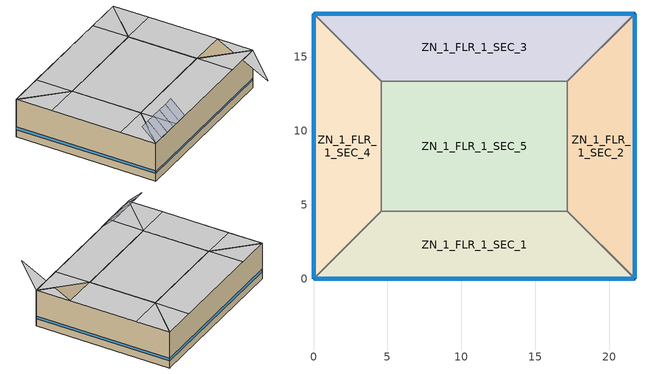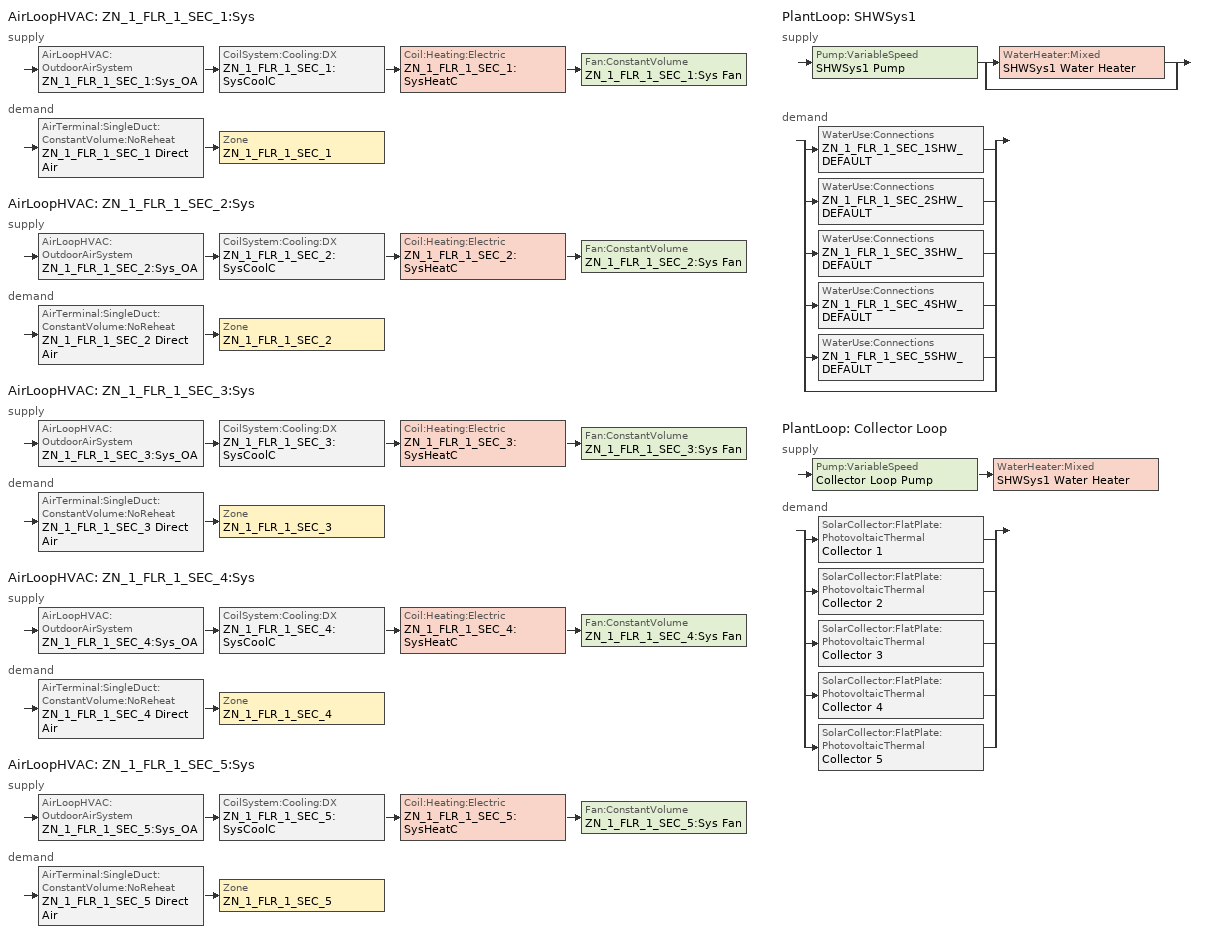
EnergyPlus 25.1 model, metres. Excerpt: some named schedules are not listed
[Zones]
ZN_1_FLR_1_SEC_1
 floor ground (ASHRAE 90.1-2004_Sec 5.5-3ab_Unheated_Ext-slab): 4.57,4.57 17.19,4.57 21.76,0 0,0 z0
 wall outside (ASHRAE 90.1-2004_Sec 5.5-3ab_Steel-Framed_Ext-wall): 0,0 21.76,0 z0:5.01
 wall to ZN_1_FLR_1_SEC_2 (ASHRAE 90.1-2004_Sec 5.5-3ab_Interior Wall_Int-Wall): 21.76,0 17.19,4.57 z0:5.01
 wall to ZN_1_FLR_1_SEC_5 (ASHRAE 90.1-2004_Sec 5.5-3ab_Interior Wall_Int-Wall): 17.19,4.57 4.57,4.57 z0:5.01
 wall to ZN_1_FLR_1_SEC_4 (ASHRAE 90.1-2004_Sec 5.5-3ab_Interior Wall_Int-Wall): 4.57,4.57 0,0 z0:5.01
 window (ASHRAE 90.1-2004_Sec 5.5-3ab_0_0.1_fixed_north_window): 0.05,0 21.71,0 z1:1.18
 ceiling othersideconditionsmodel (ASHRAE 90.1-2004_Sec 5.5-3ab_IEAD_Roof): 4.57,0 17.19,0 17.19,4.57 4.57,4.57 z5.01; 0,0 4.57,0 4.57,4.57 z5.01; 17.19,0 21.76,0 17.19,4.57 z5.01
ZN_1_FLR_1_SEC_2
 floor ground (ASHRAE 90.1-2004_Sec 5.5-3ab_Unheated_Ext-slab): 17.19,4.57 17.19,13.37 21.76,17.93 21.76,0 z0
 wall outside (ASHRAE 90.1-2004_Sec 5.5-3ab_Steel-Framed_Ext-wall): 21.76,0 21.76,17.93 z0:5.01
 wall to ZN_1_FLR_1_SEC_3 (ASHRAE 90.1-2004_Sec 5.5-3ab_Interior Wall_Int-Wall): 21.76,17.93 17.19,13.37 z0:5.01
 wall to ZN_1_FLR_1_SEC_5 (ASHRAE 90.1-2004_Sec 5.5-3ab_Interior Wall_Int-Wall): 17.19,13.37 17.19,4.57 z0:5.01
 window (ASHRAE 90.1-2004_Sec 5.5-3ab_0_0.1_fixed_west_window): 21.76,0.05 21.76,17.89 z1:1.36
 ceiling othersideconditionsmodel (ASHRAE 90.1-2004_Sec 5.5-3ab_IEAD_Roof): 21.76,4.57 21.76,13.37 17.19,13.37 17.19,4.57 z5.01; 21.76,13.37 21.76,17.93 17.19,13.37 z5.01; 21.76,0 21.76,4.57 17.19,-4.57 z5.01
ZN_1_FLR_1_SEC_3
 floor ground (ASHRAE 90.1-2004_Sec 5.5-3ab_Unheated_Ext-slab): 0,17.93 21.76,17.93 17.19,13.36 4.57,13.36 z0
 wall outside (ASHRAE 90.1-2004_Sec 5.5-3ab_Steel-Framed_Ext-wall): 21.76,17.93 0,17.93 z0:5.01
 wall to ZN_1_FLR_1_SEC_5 (ASHRAE 90.1-2004_Sec 5.5-3ab_Interior Wall_Int-Wall): 4.57,13.36 17.19,13.36 z0:5.01
 wall to ZN_1_FLR_1_SEC_4 (ASHRAE 90.1-2004_Sec 5.5-3ab_Interior Wall_Int-Wall): 0,17.93 4.57,13.36 z0:5.01
 window (ASHRAE 90.1-2004_Sec 5.5-3ab_0_0.1_fixed_south_window): 21.71,17.93 0.05,17.93 z1:1.36
 ceiling othersideconditionsmodel (ASHRAE 90.1-2004_Sec 5.5-3ab_IEAD_Roof): 4.57,13.36 17.19,13.36 17.19,17.93 4.57,17.93 z5.01; 4.57,13.36 4.57,17.93 0,17.93 z5.01; 17.19,13.36 21.76,17.93 17.19,17.93 z5.01
ZN_1_FLR_1_SEC_4
 floor ground (ASHRAE 90.1-2004_Sec 5.5-3ab_Unheated_Ext-slab): 0,17.93 4.57,13.37 4.57,4.57 0,0 z0
 wall outside (ASHRAE 90.1-2004_Sec 5.5-3ab_Steel-Framed_Ext-wall): 0,17.93 0,0 z0:5.01
 wall to ZN_1_FLR_1_SEC_5 (ASHRAE 90.1-2004_Sec 5.5-3ab_Interior Wall_Int-Wall): 4.57,4.57 4.57,13.37 z0:5.01
 window (ASHRAE 90.1-2004_Sec 5.5-3ab_0_0.1_fixed_east_window): 0,17.89 0,0.05 z1:1.36
 ceiling othersideconditionsmodel (ASHRAE 90.1-2004_Sec 5.5-3ab_IEAD_Roof): 0,4.57 4.57,4.57 4.57,13.37 0,13.37 z5.01; 0,0 4.57,4.57 0,4.57 z5.01; 0,13.37 4.57,13.37 0,17.93 z5.01
ZN_1_FLR_1_SEC_5
 floor ground (ASHRAE 90.1-2004_Sec 5.5-3ab_Unheated_Ext-slab): 4.57,13.37 17.19,13.37 17.19,4.57 4.57,4.57 z0
 ceiling othersideconditionsmodel (ASHRAE 90.1-2004_Sec 5.5-3ab_IEAD_Roof): 4.57,4.57 17.19,4.57 17.19,13.37 4.57,13.37 z5.01
shading: 0,1.72,6.72 0,0,5.1 1.22,0,5.1 1.22,1.72,6.72; 1.3,1.72,6.72 1.3,0,5.1 2.52,0,5.1 2.52,1.72,6.72; 2.6,1.72,6.72 2.6,0,5.1 3.82,0,5.1 3.82,1.72,6.72; 3.9,1.72,6.72 3.9,0,5.1 5.12,0,5.1 5.12,1.72,6.72; 5.2,1.72,6.72 5.2,0,5.1 6.42,0,5.1 6.42,1.72,6.72
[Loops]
AirLoopHVAC 'ZN_1_FLR_1_SEC_1:Sys'
 supply: AirLoopHVAC:OutdoorAirSystem 'ZN_1_FLR_1_SEC_1:Sys_OA' > CoilSystem:Cooling:DX 'ZN_1_FLR_1_SEC_1:SysCoolC' > Coil:Heating:Electric 'ZN_1_FLR_1_SEC_1:SysHeatC' > Fan:ConstantVolume 'ZN_1_FLR_1_SEC_1:Sys Fan'
 demand: AirTerminal:SingleDuct:ConstantVolume:NoReheat 'ZN_1_FLR_1_SEC_1 Direct Air' > Zone 'ZN_1_FLR_1_SEC_1'
AirLoopHVAC 'ZN_1_FLR_1_SEC_2:Sys'
 supply: AirLoopHVAC:OutdoorAirSystem 'ZN_1_FLR_1_SEC_2:Sys_OA' > CoilSystem:Cooling:DX 'ZN_1_FLR_1_SEC_2:SysCoolC' > Coil:Heating:Electric 'ZN_1_FLR_1_SEC_2:SysHeatC' > Fan:ConstantVolume 'ZN_1_FLR_1_SEC_2:Sys Fan'
 demand: AirTerminal:SingleDuct:ConstantVolume:NoReheat 'ZN_1_FLR_1_SEC_2 Direct Air' > Zone 'ZN_1_FLR_1_SEC_2'
AirLoopHVAC 'ZN_1_FLR_1_SEC_3:Sys'
 supply: AirLoopHVAC:OutdoorAirSystem 'ZN_1_FLR_1_SEC_3:Sys_OA' > CoilSystem:Cooling:DX 'ZN_1_FLR_1_SEC_3:SysCoolC' > Coil:Heating:Electric 'ZN_1_FLR_1_SEC_3:SysHeatC' > Fan:ConstantVolume 'ZN_1_FLR_1_SEC_3:Sys Fan'
 demand: AirTerminal:SingleDuct:ConstantVolume:NoReheat 'ZN_1_FLR_1_SEC_3 Direct Air' > Zone 'ZN_1_FLR_1_SEC_3'
AirLoopHVAC 'ZN_1_FLR_1_SEC_4:Sys'
 supply: AirLoopHVAC:OutdoorAirSystem 'ZN_1_FLR_1_SEC_4:Sys_OA' > CoilSystem:Cooling:DX 'ZN_1_FLR_1_SEC_4:SysCoolC' > Coil:Heating:Electric 'ZN_1_FLR_1_SEC_4:SysHeatC' > Fan:ConstantVolume 'ZN_1_FLR_1_SEC_4:Sys Fan'
 demand: AirTerminal:SingleDuct:ConstantVolume:NoReheat 'ZN_1_FLR_1_SEC_4 Direct Air' > Zone 'ZN_1_FLR_1_SEC_4'
AirLoopHVAC 'ZN_1_FLR_1_SEC_5:Sys'
 supply: AirLoopHVAC:OutdoorAirSystem 'ZN_1_FLR_1_SEC_5:Sys_OA' > CoilSystem:Cooling:DX 'ZN_1_FLR_1_SEC_5:SysCoolC' > Coil:Heating:Electric 'ZN_1_FLR_1_SEC_5:SysHeatC' > Fan:ConstantVolume 'ZN_1_FLR_1_SEC_5:Sys Fan'
 demand: AirTerminal:SingleDuct:ConstantVolume:NoReheat 'ZN_1_FLR_1_SEC_5 Direct Air' > Zone 'ZN_1_FLR_1_SEC_5'
PlantLoop 'SHWSys1'
 supply: Pump:VariableSpeed 'SHWSys1 Pump' > split
  | WaterHeater:Mixed 'SHWSys1 Water Heater'
  | bypass
 demand: split
  | WaterUse:Connections 'ZN_1_FLR_1_SEC_1SHW_DEFAULT'
  | WaterUse:Connections 'ZN_1_FLR_1_SEC_2SHW_DEFAULT'
  | WaterUse:Connections 'ZN_1_FLR_1_SEC_3SHW_DEFAULT'
  | WaterUse:Connections 'ZN_1_FLR_1_SEC_4SHW_DEFAULT'
  | WaterUse:Connections 'ZN_1_FLR_1_SEC_5SHW_DEFAULT'
  | bypass
PlantLoop 'Collector Loop'
 supply: Pump:VariableSpeed 'Collector Loop Pump' > WaterHeater:Mixed 'SHWSys1 Water Heater'
 demand: split
  | SolarCollector:FlatPlate:PhotovoltaicThermal 'Collector 1'
  | SolarCollector:FlatPlate:PhotovoltaicThermal 'Collector 2'
  | SolarCollector:FlatPlate:PhotovoltaicThermal 'Collector 3'
  | SolarCollector:FlatPlate:PhotovoltaicThermal 'Collector 4'
  | SolarCollector:FlatPlate:PhotovoltaicThermal 'Collector 5'
[Building]
AutoBuilt Model: All: North Axis {deg}=0; Terrain=City; Loads Convergence Tolerance Value {W}=0.04; Temperature Convergence Tolerance Value {deltaC}=0.2; Solar Distribution=FullInteriorAndExterior; Maximum Number of Warmup Days=25; Minimum Number of Warmup Days=6
[Site:Location]
OKLAHOMA_CITY_OK_USA TMY2-13967: Latitude {deg}=35.4; Longitude {deg}=-97.6; Time Zone {hr}=-6; Elevation {m}=397
[SizingPeriod:DesignDay] Day of Month=21; Humidity Condition Type=Wetbulb; Barometric Pressure {Pa}=96645.77; Rain Indicator=No; Snow Indicator=No; Daylight Saving Time Indicator=No; Solar Model Indicator=ASHRAEClearSky
Name | Month | Day Type | Maximum Dry-Bulb Temperature {C} | Daily Dry-Bulb Temperature Range {deltaC} | Wetbulb or DewPoint at Maximum Dry-Bulb {C} | Wind Speed {m/s} | Wind Direction {deg} | Sky Clearness
OKLAHOMA_CITY_OK_USA Heating 99.6% Conditions | 1 | WinterDesignDay | -12.6 | 0 | -12.6 | 6.9 | 360 | 0
OKLAHOMA_CITY_OK_USA Cooling .4% Conditions WB=>MDB | 7 | SummerDesignDay | 32.8 | 11.7 | 24.9 | 0 | 0 | 1
[Site:GroundTemperature:BuildingSurface]
20.03, 20.05, 20.08, 20.1, 20.18, 20.23, 20.22, 20.19, 20.26, 20.25, 20.23, 20.2
[Site:WaterMainsTemperature]
Calculation Method=CORRELATION; Annual Average Outdoor Air Temperature {C}=15.03; Maximum Difference In Monthly Average Outdoor Air Temperatures {deltaC}=28.2
[WindowMaterial:Glazing] Optical Data Type=SpectralAverage; Thickness {m}=0.003; Infrared Transmittance at Normal Incidence=0; Front Side Infrared Hemispherical Emissivity=0.85; Back Side Infrared Hemispherical Emissivity=0.85
Name | Solar Transmittance at Normal Incidence | Front Side Solar Reflectance at Normal Incidence | Back Side Solar Reflectance at Normal Incidence | Visible Transmittance at Normal Incidence | Front Side Visible Reflectance at Normal Incidence | Back Side Visible Reflectance at Normal Incidence | Conductivity {W/m-K}
Theoretical Glass [23] | 0.5531 | 0.3969 | 0.3969 | 0.6041 | 0.3459 | 0.3459 | 2.3904
Theoretical Glass [24] | 0.6483 | 0.3017 | 0.3017 | 0.7094 | 0.2406 | 0.2406 | 2.4179
[WindowMaterial:Gas]
AIR 6MM: Gas Type=Air; Thickness {m}=0.0063
[Material] Thermal Absorptance=0.9
Name | Roughness | Thickness {m} | Conductivity {W/m-K} | Density {kg/m3} | Specific Heat {J/kg-K} | Solar Absorptance | Visible Absorptance
Roof Membrane | VeryRough | 0.0095 | 0.16 | 1121.29 | 1460 | 0.7 | 0.7
Roof Insulation | MediumRough | 0.125 | 0.049 | 265 | 836.8 | 0.7 | 0.7
Metal Decking | MediumSmooth | 0.0015 | 45.006 | 7680 | 418.4 | 0.7 | 0.3
GP01 1/2 GYPSUM | Smooth | 0.0127 | 0.16 | 800 | 1090 | 0.7 | 0.5
Wall Insulation [2] | MediumRough | 0.0376 | 0.045 | 265 | 836.8 | 0.7 | 0.7
1/2IN Gypsum | Smooth | 0.0127 | 0.16 | 784.9 | 830 | 0.92 | 0.92
MAT-CC05 8 HW CONCRETE | Rough | 0.2032 | 1.311 | 2240 | 836.8 | 0.7 | 0.7
Std Wood 6inch | MediumSmooth | 0.15 | 0.12 | 540 | 1210 | 0.7 | 0.7
[Material:NoMass] Thermal Absorptance=0.9; Solar Absorptance=0.7
Name | Roughness | Thermal Resistance {m2-K/W} | Visible Absorptance
MAT-SHEATH | Rough | 0.3626 | 0.7
CP02 CARPET PAD | VeryRough | 0.2165 | 0.8
[Construction]
InteriorFurnishings: Std Wood 6inch
ASHRAE 90.1-2004_Sec 5.5-3ab_0_0.1_fixed_south_window; ASHRAE 90.1-2004_Sec 5.5-3ab_0_0.1_fixed_east_window; ASHRAE 90.1-2004_Sec 5.5-3ab_0_0.1_fixed_west_window: Theoretical Glass [23], AIR 6MM, Theoretical Glass [23]
ASHRAE 90.1-2004_Sec 5.5-3ab_0_0.1_fixed_north_window: Theoretical Glass [24], AIR 6MM, Theoretical Glass [24]
ASHRAE 90.1-2004_Sec 5.5-3ab_IEAD_Roof: Roof Membrane, Roof Insulation, Metal Decking
ASHRAE 90.1-2004_Sec 5.5-3ab_Interior Wall_Int-Wall: GP01 1/2 GYPSUM, GP01 1/2 GYPSUM
ASHRAE 90.1-2004_Sec 5.5-3ab_Steel-Framed_Ext-wall: MAT-SHEATH, Wall Insulation [2], 1/2IN Gypsum
ASHRAE 90.1-2004_Sec 5.5-3ab_Unheated_Ext-slab: MAT-CC05 8 HW CONCRETE, CP02 CARPET PAD
[ComponentCost:LineItem]
Name | Line Item Type | Item | Cost per Area {$/m2} | Cost per Unit of Output Capacity {$/kW}
Interior Furnishings | Construction | InteriorFurnishings | 1
south:ASHRAE 90.1-2004_Sec 5.5-3ab_0_0.1_fixed_south_window | CONSTRUCTION | ASHRAE 90.1-2004_Sec 5.5-3ab_0_0.1_fixed_south_window | 193.81
east:ASHRAE 90.1-2004_Sec 5.5-3ab_0_0.1_fixed_east_window | CONSTRUCTION | ASHRAE 90.1-2004_Sec 5.5-3ab_0_0.1_fixed_east_window | 193.81
north:ASHRAE 90.1-2004_Sec 5.5-3ab_0_0.1_fixed_north_window | CONSTRUCTION | ASHRAE 90.1-2004_Sec 5.5-3ab_0_0.1_fixed_north_window | 191.81
west:ASHRAE 90.1-2004_Sec 5.5-3ab_0_0.1_fixed_west_window | CONSTRUCTION | ASHRAE 90.1-2004_Sec 5.5-3ab_0_0.1_fixed_west_window | 193.81
roofs:ASHRAE 90.1-2004_Sec 5.5-3ab_IEAD_Roof | CONSTRUCTION | ASHRAE 90.1-2004_Sec 5.5-3ab_IEAD_Roof | 26.58
int-walls:ASHRAE 90.1-2004_Sec 5.5-3ab_Interior Wall_Int-Wall | CONSTRUCTION | ASHRAE 90.1-2004_Sec 5.5-3ab_Interior Wall_Int-Wall | 1
ext-walls:ASHRAE 90.1-2004_Sec 5.5-3ab_Steel-Framed_Ext-wall | CONSTRUCTION | ASHRAE 90.1-2004_Sec 5.5-3ab_Steel-Framed_Ext-wall | 39.26
ext-slab:ASHRAE 90.1-2004_Sec 5.5-3ab_Unheated_Ext-slab | CONSTRUCTION | ASHRAE 90.1-2004_Sec 5.5-3ab_Unheated_Ext-slab | 24.86
LIGHTING EQUIP:ZN_1_FLR_1_SEC_1 | LIGHTS | ZN_1_FLR_1_SEC_1 |  | 1
LIGHTING EQUIP:ZN_1_FLR_1_SEC_2 | LIGHTS | ZN_1_FLR_1_SEC_2 |  | 1
LIGHTING EQUIP:ZN_1_FLR_1_SEC_3 | LIGHTS | ZN_1_FLR_1_SEC_3 |  | 1
LIGHTING EQUIP:ZN_1_FLR_1_SEC_4 | LIGHTS | ZN_1_FLR_1_SEC_4 |  | 1
LIGHTING EQUIP:ZN_1_FLR_1_SEC_5 | LIGHTS | ZN_1_FLR_1_SEC_5 |  | 1
[Zone] Type=1; Multiplier=1; Ceiling Height {m}=5.0088; Floor Area {m2}=autocalculate; Part of Total Floor Area=YES
Name | Volume {m3}
ZN_1_FLR_1_SEC_1; ZN_1_FLR_1_SEC_3 | 393.3855
ZN_1_FLR_1_SEC_2; ZN_1_FLR_1_SEC_4 | 305.9154
ZN_1_FLR_1_SEC_5 | 555.724
[InternalMass] Construction=InteriorFurnishings
Name | Zone or ZoneList | Surface Area {m2}
ZN_1_FLR_1_SEC_1_InternalMass_1 | ZN_1_FLR_1_SEC_1 | 157.0784
ZN_1_FLR_1_SEC_2_InternalMass_1 | ZN_1_FLR_1_SEC_2 | 122.1516
ZN_1_FLR_1_SEC_3_InternalMass_1 | ZN_1_FLR_1_SEC_3 | 157.0784
ZN_1_FLR_1_SEC_4_InternalMass_1 | ZN_1_FLR_1_SEC_4 | 122.1516
ZN_1_FLR_1_SEC_5_InternalMass_1 | ZN_1_FLR_1_SEC_5 | 221.8999
[ZoneInfiltration:DesignFlowRate] Schedule=INFIL_SCH; Design Flow Rate Calculation Method=flow/zone; Constant Term Coefficient=1; Temperature Term Coefficient=0; Velocity Term Coefficient=0; Velocity Squared Term Coefficient=0
Name | Zone or ZoneList or Space or SpaceList | Design Flow Rate {m3/s}
ZN_1_FLR_1_SEC_1_Infiltration | ZN_1_FLR_1_SEC_1 | 0.0542
ZN_1_FLR_1_SEC_2_Infiltration | ZN_1_FLR_1_SEC_2 | 0.0435
ZN_1_FLR_1_SEC_3_Infiltration | ZN_1_FLR_1_SEC_3 | 0.0542
ZN_1_FLR_1_SEC_4_Infiltration | ZN_1_FLR_1_SEC_4 | 0.0435
ZN_1_FLR_1_SEC_5_Infiltration | ZN_1_FLR_1_SEC_5 | 0.0354
[People] Number of People Schedule=BLDG_OCC_SCH; Number of People Calculation Method=people; Fraction Radiant=0.3; Activity Level Schedule=ACTIVITY_SCH; Carbon Dioxide Generation Rate {m3/s-W}=3.82E-8; Mean Radiant Temperature Calculation Type=EnclosureAveraged; Work Efficiency Schedule=WORK_EFF_SCH; Clothing Insulation Calculation Method=ClothingInsulationSchedule; Clothing Insulation Schedule=CLOTHING_SCH; Air Velocity Schedule=AIR_VELO_SCH; Thermal Comfort Model 1 Type=FANGER
Name | Zone or ZoneList or Space or SpaceList | Number of People
ZN_1_FLR_1_SEC_1 | ZN_1_FLR_1_SEC_1 | 0.6039
ZN_1_FLR_1_SEC_2 | ZN_1_FLR_1_SEC_2 | 0.4696
ZN_1_FLR_1_SEC_3 | ZN_1_FLR_1_SEC_3 | 0.6039
ZN_1_FLR_1_SEC_4 | ZN_1_FLR_1_SEC_4 | 0.4696
ZN_1_FLR_1_SEC_5 | ZN_1_FLR_1_SEC_5 | 0.8531
[Lights] Schedule=BLDG_LIGHT_SCH; Design Level Calculation Method=LightingLevel; Return Air Fraction=0; Fraction Radiant=0.2; Fraction Visible=0.2; Fraction Replaceable=1
Name | Zone or ZoneList or Space or SpaceList | Lighting Level {W}
ZN_1_FLR_1_SEC_1_Lights | ZN_1_FLR_1_SEC_1 | 1178.09
ZN_1_FLR_1_SEC_2_Lights | ZN_1_FLR_1_SEC_2 | 916.1373
ZN_1_FLR_1_SEC_3_Lights | ZN_1_FLR_1_SEC_3 | 1178.09
ZN_1_FLR_1_SEC_4_Lights | ZN_1_FLR_1_SEC_4 | 916.1373
ZN_1_FLR_1_SEC_5_Lights | ZN_1_FLR_1_SEC_5 | 1664.25
[ElectricEquipment] Schedule=BLDG_EQUIP_SCH; Design Level Calculation Method=EquipmentLevel; Fraction Latent=0; Fraction Radiant=0.5; Fraction Lost=0
Name | Zone or ZoneList or Space or SpaceList | Design Level {W}
ZN_1_FLR_1_SEC_1_MiscPlug_Equip | ZN_1_FLR_1_SEC_1 | 465.9534
ZN_1_FLR_1_SEC_2_MiscPlug_Equip | ZN_1_FLR_1_SEC_2 | 362.3476
ZN_1_FLR_1_SEC_3_MiscPlug_Equip | ZN_1_FLR_1_SEC_3 | 465.9534
ZN_1_FLR_1_SEC_4_MiscPlug_Equip | ZN_1_FLR_1_SEC_4 | 362.3476
ZN_1_FLR_1_SEC_5_MiscPlug_Equip | ZN_1_FLR_1_SEC_5 | 658.2385
[GasEquipment] Schedule=BLDG_EQUIP_SCH; Design Level Calculation Method=EquipmentLevel; Fraction Latent=0; Fraction Radiant=0.2; Fraction Lost=0; Carbon Dioxide Generation Rate {m3/s-W}=0
Name | Zone or ZoneList or Space or SpaceList | Design Level {W}
ZN_1_FLR_1_SEC_1_MiscGas_Equip | ZN_1_FLR_1_SEC_1 | 184.1006
ZN_1_FLR_1_SEC_2_MiscGas_Equip | ZN_1_FLR_1_SEC_2 | 143.1654
ZN_1_FLR_1_SEC_3_MiscGas_Equip | ZN_1_FLR_1_SEC_3 | 184.1006
ZN_1_FLR_1_SEC_4_MiscGas_Equip | ZN_1_FLR_1_SEC_4 | 143.1654
ZN_1_FLR_1_SEC_5_MiscGas_Equip | ZN_1_FLR_1_SEC_5 | 260.0734
[Sizing:Zone] Zone Cooling Design Supply Air Temperature Input Method=SupplyAirTemperature; Zone Cooling Design Supply Air Temperature {C}=14; Zone Heating Design Supply Air Temperature Input Method=SupplyAirTemperature; Zone Heating Design Supply Air Temperature {C}=50; Zone Cooling Design Supply Air Humidity Ratio {kgWater/kgDryAir}=0.0085; Zone Heating Design Supply Air Humidity Ratio {kgWater/kgDryAir}=0.008; Zone Heating Sizing Factor=0; Zone Cooling Sizing Factor=0; Cooling Design Air Flow Method=DesignDay; Cooling Design Air Flow Rate {m3/s}=0; Cooling Minimum Air Flow {m3/s}=0; Cooling Minimum Air Flow Fraction=0; Heating Design Air Flow Method=DesignDay; Heating Design Air Flow Rate {m3/s}=0; Account for Dedicated Outdoor Air System=No; Dedicated Outdoor Air System Control Strategy=NeutralSupplyAir; Dedicated Outdoor Air Low Setpoint Temperature for Design {C}=autosize; Dedicated Outdoor Air High Setpoint Temperature for Design {C}=autosize
Name | Design Specification Outdoor Air Object
ZN_1_FLR_1_SEC_1 | SZ DSOA ZN_1_FLR_1_SEC_1
ZN_1_FLR_1_SEC_2 | SZ DSOA ZN_1_FLR_1_SEC_2
ZN_1_FLR_1_SEC_3 | SZ DSOA ZN_1_FLR_1_SEC_3
ZN_1_FLR_1_SEC_4 | SZ DSOA ZN_1_FLR_1_SEC_4
ZN_1_FLR_1_SEC_5 | SZ DSOA ZN_1_FLR_1_SEC_5
[DesignSpecification:OutdoorAir] Outdoor Air Method=FLOW/ZONE; Outdoor Air Flow per Zone Floor Area {m3/s-m2}=0
Name | Outdoor Air Flow per Zone {m3/s}
SZ DSOA ZN_1_FLR_1_SEC_1; SZ DSOA ZN_1_FLR_1_SEC_3 | 0.0737046
SZ DSOA ZN_1_FLR_1_SEC_2; SZ DSOA ZN_1_FLR_1_SEC_4 | 0.0573162
SZ DSOA ZN_1_FLR_1_SEC_5 | 0.10412
[ZoneControl:Thermostat] Control Type Schedule=Dual Zone Control Type Sched
Name | Zone or ZoneList | Control 1
ZN_1_FLR_1_SEC_1 Thermostat | ZN_1_FLR_1_SEC_1 | ZN_1_FLR_1_SEC_1 DualSPSched
ZN_1_FLR_1_SEC_2 Thermostat | ZN_1_FLR_1_SEC_2 | ZN_1_FLR_1_SEC_2 DualSPSched
ZN_1_FLR_1_SEC_3 Thermostat | ZN_1_FLR_1_SEC_3 | ZN_1_FLR_1_SEC_3 DualSPSched
ZN_1_FLR_1_SEC_4 Thermostat | ZN_1_FLR_1_SEC_4 | ZN_1_FLR_1_SEC_4 DualSPSched
ZN_1_FLR_1_SEC_5 Thermostat | ZN_1_FLR_1_SEC_5 | ZN_1_FLR_1_SEC_5 DualSPSched
[ThermostatSetpoint:DualSetpoint] Heating Setpoint Temperature Schedule=HtgSetP_Sch; Cooling Setpoint Temperature Schedule=ClgSetP_Sch
ZN_1_FLR_1_SEC_1 DualSPSched; ZN_1_FLR_1_SEC_2 DualSPSched; ZN_1_FLR_1_SEC_3 DualSPSched; ZN_1_FLR_1_SEC_4 DualSPSched; ZN_1_FLR_1_SEC_5 DualSPSched
[Zone equipment]
ZN_1_FLR_1_SEC_1: ZN_1_FLR_1_SEC_1 Direct Air
ZN_1_FLR_1_SEC_2: ZN_1_FLR_1_SEC_2 Direct Air
ZN_1_FLR_1_SEC_3: ZN_1_FLR_1_SEC_3 Direct Air
ZN_1_FLR_1_SEC_4: ZN_1_FLR_1_SEC_4 Direct Air
ZN_1_FLR_1_SEC_5: ZN_1_FLR_1_SEC_5 Direct Air
[AirTerminal:SingleDuct:ConstantVolume:NoReheat] Availability Schedule=ALWAYS_ON; Maximum Air Flow Rate {m3/s}=AUTOSIZE
ZN_1_FLR_1_SEC_1 Direct Air; ZN_1_FLR_1_SEC_2 Direct Air; ZN_1_FLR_1_SEC_3 Direct Air; ZN_1_FLR_1_SEC_4 Direct Air; ZN_1_FLR_1_SEC_5 Direct Air
[SetpointManager:SingleZone:Reheat] Control Variable=Temperature; Minimum Supply Air Temperature {C}=13; Maximum Supply Air Temperature {C}=40
Name | Control Zone | Setpoint Node or NodeList
SupAirTemp MngrZN_1_FLR_1_SEC_1 | ZN_1_FLR_1_SEC_1 | ZN_1_FLR_1_SEC_1:Sys Supply Equipment Outlet Node
SupAirTemp MngrZN_1_FLR_1_SEC_2 | ZN_1_FLR_1_SEC_2 | ZN_1_FLR_1_SEC_2:Sys Supply Equipment Outlet Node
SupAirTemp MngrZN_1_FLR_1_SEC_3 | ZN_1_FLR_1_SEC_3 | ZN_1_FLR_1_SEC_3:Sys Supply Equipment Outlet Node
SupAirTemp MngrZN_1_FLR_1_SEC_4 | ZN_1_FLR_1_SEC_4 | ZN_1_FLR_1_SEC_4:Sys Supply Equipment Outlet Node
SupAirTemp MngrZN_1_FLR_1_SEC_5 | ZN_1_FLR_1_SEC_5 | ZN_1_FLR_1_SEC_5:Sys Supply Equipment Outlet Node
[WaterUse:Connections]
Name | Water Use Equipment 1
ZN_1_FLR_1_SEC_1SHW_DEFAULT | ZN_1_FLR_1_SEC_1SHW_DEFAULT
ZN_1_FLR_1_SEC_2SHW_DEFAULT | ZN_1_FLR_1_SEC_2SHW_DEFAULT
ZN_1_FLR_1_SEC_3SHW_DEFAULT | ZN_1_FLR_1_SEC_3SHW_DEFAULT
ZN_1_FLR_1_SEC_4SHW_DEFAULT | ZN_1_FLR_1_SEC_4SHW_DEFAULT
ZN_1_FLR_1_SEC_5SHW_DEFAULT | ZN_1_FLR_1_SEC_5SHW_DEFAULT
[WaterUse:Equipment] Flow Rate Fraction Schedule=HOURS_OF_OPERATION
Name | Peak Flow Rate {m3/s} | Target Temperature Schedule | Hot Water Supply Temperature Schedule | Zone | Sensible Fraction Schedule | Latent Fraction Schedule
ZN_1_FLR_1_SEC_1SHW_DEFAULT | 2.21419e-06 | ZN_1_FLR_1_SEC_1SHW_DEFAULT Temp Sched | ZN_1_FLR_1_SEC_1SHW_DEFAULTHot Supply Temp Sched | ZN_1_FLR_1_SEC_1 | ZN_1_FLR_1_SEC_1SHW_DEFAULT Sensible fract sched | ZN_1_FLR_1_SEC_1SHW_DEFAULT Latent fract sched
ZN_1_FLR_1_SEC_2SHW_DEFAULT | 1.72186e-07 | ZN_1_FLR_1_SEC_2SHW_DEFAULT Temp Sched | ZN_1_FLR_1_SEC_2SHW_DEFAULTHot Supply Temp Sched | ZN_1_FLR_1_SEC_2 | ZN_1_FLR_1_SEC_2SHW_DEFAULT Sensible fract sched | ZN_1_FLR_1_SEC_2SHW_DEFAULT Latent fract sched
ZN_1_FLR_1_SEC_3SHW_DEFAULT | 2.21419e-06 | ZN_1_FLR_1_SEC_3SHW_DEFAULT Temp Sched | ZN_1_FLR_1_SEC_3SHW_DEFAULTHot Supply Temp Sched | ZN_1_FLR_1_SEC_3 | ZN_1_FLR_1_SEC_3SHW_DEFAULT Sensible fract sched | ZN_1_FLR_1_SEC_3SHW_DEFAULT Latent fract sched
ZN_1_FLR_1_SEC_4SHW_DEFAULT | 1.72186e-06 | ZN_1_FLR_1_SEC_4SHW_DEFAULT Temp Sched | ZN_1_FLR_1_SEC_4SHW_DEFAULTHot Supply Temp Sched | ZN_1_FLR_1_SEC_4 | ZN_1_FLR_1_SEC_4SHW_DEFAULT Sensible fract sched | ZN_1_FLR_1_SEC_4SHW_DEFAULT Latent fract sched
ZN_1_FLR_1_SEC_5SHW_DEFAULT | 3.12791e-07 | ZN_1_FLR_1_SEC_5SHW_DEFAULT Temp Sched | ZN_1_FLR_1_SEC_5SHW_DEFAULTHot Supply Temp Sched | ZN_1_FLR_1_SEC_5 | ZN_1_FLR_1_SEC_5SHW_DEFAULT Sensible fract sched | ZN_1_FLR_1_SEC_5SHW_DEFAULT Latent fract sched
[AirLoopHVAC] Design Supply Air Flow Rate {m3/s}=AUTOSIZE
ZN_1_FLR_1_SEC_1:Sys; ZN_1_FLR_1_SEC_2:Sys; ZN_1_FLR_1_SEC_3:Sys; ZN_1_FLR_1_SEC_4:Sys; ZN_1_FLR_1_SEC_5:Sys
[Sizing:System] Type of Load to Size On=SENSIBLE; Design Outdoor Air Flow Rate {m3/s}=AUTOSIZE; Central Heating Maximum System Air Flow Ratio=0.3; Preheat Design Temperature {C}=7; Preheat Design Humidity Ratio {kgWater/kgDryAir}=0.008; Precool Design Temperature {C}=11; Precool Design Humidity Ratio {kgWater/kgDryAir}=0.008; Central Cooling Design Supply Air Temperature {C}=12.8; Central Heating Design Supply Air Temperature {C}=40; Type of Zone Sum to Use=NONCOINCIDENT; 100% Outdoor Air in Cooling=NO; 100% Outdoor Air in Heating=NO; Central Cooling Design Supply Air Humidity Ratio {kgWater/kgDryAir}=0.0085; Central Heating Design Supply Air Humidity Ratio {kgWater/kgDryAir}=0.008; Cooling Supply Air Flow Rate Method=DesignDay; Cooling Supply Air Flow Rate {m3/s}=0; Heating Supply Air Flow Rate Method=DesignDay; Heating Supply Air Flow Rate {m3/s}=0; Zone Maximum Outdoor Air Fraction=1; Cooling Design Capacity Method=CoolingDesignCapacity; Cooling Design Capacity {W}=autosize; Heating Design Capacity Method=HeatingDesignCapacity; Heating Design Capacity {W}=autosize; Central Cooling Capacity Control Method=VAV
ZN_1_FLR_1_SEC_1:Sys; ZN_1_FLR_1_SEC_2:Sys; ZN_1_FLR_1_SEC_3:Sys; ZN_1_FLR_1_SEC_4:Sys; ZN_1_FLR_1_SEC_5:Sys
[AvailabilityManager:NightCycle] Applicability Schedule=Always_On; Fan Schedule=HVACOperationSchd; Control Type=CycleOnAny; Thermostat Tolerance {deltaC}=1; Cycling Run Time Control Type=FixedRunTime; Cycling Run Time {s}=3600
ZN_1_FLR_1_SEC_1:Sys Availability Manager; ZN_1_FLR_1_SEC_2:Sys Availability Manager; ZN_1_FLR_1_SEC_3:Sys Availability Manager; ZN_1_FLR_1_SEC_4:Sys Availability Manager; ZN_1_FLR_1_SEC_5:Sys Availability Manager
[SetpointManager:MixedAir] Control Variable=Temperature
Name | Setpoint Node or NodeList
ZN_1_FLR_1_SEC_1:Sys_OAMixed Air Temp Manager | ZN_1_FLR_1_SEC_1:Sys_OA-ZN_1_FLR_1_SEC_1:SysCoolCNode
ZN_1_FLR_1_SEC_2:Sys_OAMixed Air Temp Manager | ZN_1_FLR_1_SEC_2:Sys_OA-ZN_1_FLR_1_SEC_2:SysCoolCNode
ZN_1_FLR_1_SEC_3:Sys_OAMixed Air Temp Manager | ZN_1_FLR_1_SEC_3:Sys_OA-ZN_1_FLR_1_SEC_3:SysCoolCNode
ZN_1_FLR_1_SEC_4:Sys_OAMixed Air Temp Manager | ZN_1_FLR_1_SEC_4:Sys_OA-ZN_1_FLR_1_SEC_4:SysCoolCNode
ZN_1_FLR_1_SEC_5:Sys_OAMixed Air Temp Manager | ZN_1_FLR_1_SEC_5:Sys_OA-ZN_1_FLR_1_SEC_5:SysCoolCNode
PVT:ZN_1_FLR_1_SEC_1 Air Temp Manager | PVT:ZN_1_FLR_1_SEC_1_Ceiling Outlet
PVT:ZN_1_FLR_1_SEC_2 Air Temp Manager | PVT:ZN_1_FLR_1_SEC_2_Ceiling Outlet
PVT:ZN_1_FLR_1_SEC_3 Air Temp Manager | PVT:ZN_1_FLR_1_SEC_3_Ceiling Outlet
PVT:ZN_1_FLR_1_SEC_4 Air Temp Manager | PVT:ZN_1_FLR_1_SEC_4_Ceiling Outlet
PVT:ZN_1_FLR_1_SEC_5 Air Temp Manager | PVT:ZN_1_FLR_1_SEC_5_Ceiling Outlet
[Controller:OutdoorAir] Minimum Outdoor Air Flow Rate {m3/s}=AUTOSIZE; Maximum Outdoor Air Flow Rate {m3/s}=AUTOSIZE; Economizer Control Type=NoEconomizer; Economizer Control Action Type=ModulateFlow; Economizer Maximum Limit Dry-Bulb Temperature {C}=30; Economizer Maximum Limit Enthalpy {J/kg}=32000; Lockout Type=NoLockout; Minimum Limit Type=FixedMinimum; Minimum Outdoor Air Schedule=MinOA_Sched
ControllerZN_1_FLR_1_SEC_1:Sys_OA; ControllerZN_1_FLR_1_SEC_2:Sys_OA; ControllerZN_1_FLR_1_SEC_3:Sys_OA; ControllerZN_1_FLR_1_SEC_4:Sys_OA; ControllerZN_1_FLR_1_SEC_5:Sys_OA
[CoilSystem:Cooling:DX] Availability Schedule=ALWAYS_ON
Name | Cooling Coil
ZN_1_FLR_1_SEC_1:SysCoolC | ZN_1_FLR_1_SEC_1:SysCoolC DXCoil
ZN_1_FLR_1_SEC_2:SysCoolC | ZN_1_FLR_1_SEC_2:SysCoolC DXCoil
ZN_1_FLR_1_SEC_3:SysCoolC | ZN_1_FLR_1_SEC_3:SysCoolC DXCoil
ZN_1_FLR_1_SEC_4:SysCoolC | ZN_1_FLR_1_SEC_4:SysCoolC DXCoil
ZN_1_FLR_1_SEC_5:SysCoolC | ZN_1_FLR_1_SEC_5:SysCoolC DXCoil
[Coil:Cooling:DX:SingleSpeed] Availability Schedule=ALWAYS_ON; Gross Rated Total Cooling Capacity {W}=AUTOSIZE; Gross Rated Sensible Heat Ratio=AUTOSIZE; Gross Rated Cooling COP {W/W}=2.7835; Rated Air Flow Rate {m3/s}=AUTOSIZE; 2023 Rated Evaporator Fan Power Per Volume Flow {W/(m3/s)}=934.4; Total Cooling Capacity Function of Temperature Curve=Cool-Cap-fT; Total Cooling Capacity Function of Flow Fraction Curve=ConstantCubic; Energy Input Ratio Function of Temperature Curve=Cool-EIR-fT; Energy Input Ratio Function of Flow Fraction Curve=ConstantCubic; Part Load Fraction Correlation Curve=Cool-PLF-fPLR
ZN_1_FLR_1_SEC_1:SysCoolC DXCoil; ZN_1_FLR_1_SEC_2:SysCoolC DXCoil; ZN_1_FLR_1_SEC_3:SysCoolC DXCoil; ZN_1_FLR_1_SEC_4:SysCoolC DXCoil; ZN_1_FLR_1_SEC_5:SysCoolC DXCoil
[Coil:Heating:Electric] Availability Schedule=ALWAYS_ON; Efficiency=1; Nominal Capacity {W}=AUTOSIZE
ZN_1_FLR_1_SEC_1:SysHeatC; ZN_1_FLR_1_SEC_2:SysHeatC; ZN_1_FLR_1_SEC_3:SysHeatC; ZN_1_FLR_1_SEC_4:SysHeatC; ZN_1_FLR_1_SEC_5:SysHeatC
[Fan:ConstantVolume] Availability Schedule=HVACOperationSchd; Fan Total Efficiency=0.55; Pressure Rise {Pa}=500; Maximum Flow Rate {m3/s}=AUTOSIZE; Motor Efficiency=0.85; Motor In Airstream Fraction=1
ZN_1_FLR_1_SEC_1:Sys Fan; ZN_1_FLR_1_SEC_2:Sys Fan; ZN_1_FLR_1_SEC_3:Sys Fan; ZN_1_FLR_1_SEC_4:Sys Fan; ZN_1_FLR_1_SEC_5:Sys Fan
[PlantLoop] Fluid Type=WATER; Maximum Loop Flow Rate {m3/s}=AUTOSIZE; Minimum Loop Flow Rate {m3/s}=0; Load Distribution Scheme=OPTIMAL
Name | Plant Equipment Operation Scheme | Maximum Loop Temperature {C} | Minimum Loop Temperature {C} | Plant Loop Volume {m3}
SHWSys1 | SHWSys1 Loop Operation Scheme List | 60 | 10 | AUTOSIZE
Collector Loop | Collector Loop Operation | 100 | 3 | autocalculate
[Sizing:Plant] Loop Type=HEATING
Name | Design Loop Exit Temperature {C} | Loop Design Temperature Difference {deltaC}
SHWSys1 | 55 | 5
Collector Loop | 82 | 11
[SetpointManager:Scheduled] Control Variable=Temperature
Name | Schedule | Setpoint Node or NodeList
SHWSys1 Loop Setpoint Manager | SHWSys1-Loop-Temp-Schedule | SHWSys1 Supply Outlet Node
Collector Loop Setpoint Manager | Loop Temperature Schedule | Collector Loop Setpoint Node List
[PlantEquipmentOperationSchemes] Control Scheme 1 Schedule=PlantOnSched
Name | Control Scheme 1
SHWSys1 Loop Operation Scheme List | SHWSys1 Operation Scheme
Collector Loop Operation | Collector Control Scheme
[PlantEquipmentOperation:HeatingLoad] Load Range 1 Lower Limit {W}=0
Name | Load Range 1 Upper Limit {W} | Range 1 Equipment List
SHWSys1 Operation Scheme | 1000000000000000 | SHWSys1 Equipment List
Collector Control Scheme | 10000000 | Collector Plant Equipment
[PlantEquipmentList]
SHWSys1 Equipment List; Collector Plant Equipment: SHWSys1 Water Heater
[Pump:VariableSpeed] Design Maximum Flow Rate {m3/s}=AUTOSIZE; Design Power Consumption {W}=AUTOSIZE; Fraction of Motor Inefficiencies to Fluid Stream=0; Coefficient 1 of the Part Load Performance Curve=0; Coefficient 2 of the Part Load Performance Curve=1; Coefficient 3 of the Part Load Performance Curve=0; Coefficient 4 of the Part Load Performance Curve=0; Design Minimum Flow Rate {m3/s}=0; Pump Control Type=INTERMITTENT
Name | Design Pump Head {Pa} | Motor Efficiency
SHWSys1 Pump | 179352 | 1
Collector Loop Pump | 300000 | 0.87
[WaterHeater:Mixed]
SHWSys1 Water Heater: Tank Volume {m3}=1.5; Setpoint Temperature Schedule=SHWSys1 Water Heater Setpoint Temperature Schedule; Deadband Temperature Difference {deltaC}=5; Maximum Temperature Limit {C}=82.2222; Heater Control Type=CYCLE; Heater Maximum Capacity {W}=100; Heater Fuel Type=Electricity; Heater Thermal Efficiency=0.595; Off Cycle Parasitic Fuel Consumption Rate {W}=20; Off Cycle Parasitic Fuel Type=Electricity; Off Cycle Parasitic Heat Fraction to Tank=0.595; On Cycle Parasitic Fuel Type=Electricity; Ambient Temperature Indicator=SCHEDULE; Ambient Temperature Schedule=SHWSys1 Water Heater Ambient Temperature Schedule; Off Cycle Loss Coefficient to Ambient Temperature {W/K}=6; On Cycle Loss Coefficient to Ambient Temperature {W/K}=6; Use Side Effectiveness=1; Source Side Effectiveness=1; Use Side Design Flow Rate {m3/s}=autosize; Source Side Design Flow Rate {m3/s}=autosize
[Exterior:FuelEquipment]
Equipment_SimpleRefrigeration: Fuel Use Type=Electricity; Schedule=ALWAYS_ON; Design Level {W}=507.234
[Exterior:Lights]
Exterior Facade Lighting: Schedule=ALWAYS_ON; Design Level {W}=130.2176; Control Option=AstronomicalClock
[UtilityCost:Tariff]
Name | Output Meter | Conversion Factor Choice | Season Schedule | Demand Window Length | Monthly Charge or Variable | Group
ReliantEnergy_PTB-LGS_LargeGeneral | Electricity:Facility | kWh | ReliantEnergySeasonSched | halfHour | 2936.2 | Comm Elect
ReliantEnergy_PTB-MGS_MiscGeneral | Electricity:Facility | kWh | ReliantEnergySeasonSched | halfHour | 18.82 | Comm Elect
TX_EIAMonthlyRateGas | NaturalGas:Facility | MCF |  |  | 0 | Comm Gas
[UtilityCost:Charge:Simple]
Name | Utility Cost Charge Simple | Tariff | Source Variable | Season | Category Variable | Cost per Unit Value or Variable
 | SummerFuelEnergyCharge | ReliantEnergy_PTB-LGS_LargeGeneral | totalEnergy | Summer | EnergyCharges | 0.0823
 | WinterFuelEnergyCharge | ReliantEnergy_PTB-LGS_LargeGeneral | totalEnergy | Winter | EnergyCharges | 0.0485
 | TaxofEightPtTwoFivePercent | ReliantEnergy_PTB-LGS_LargeGeneral | SubTotal | Annual | Taxes | 0.0825
 | SummerFuelEnergyCharge | ReliantEnergy_PTB-MGS_MiscGeneral | totalEnergy | Summer | EnergyCharges | 0.0823
 | WinterFuelEnergyCharge | ReliantEnergy_PTB-MGS_MiscGeneral | totalEnergy | Winter | EnergyCharges | 0.0485
 | TaxofEightPtTwoFivePercent | ReliantEnergy_PTB-MGS_MiscGeneral | SubTotal | Annual | Taxes | 0.0825
 | MonthlyRateGasCharge | TX_EIAMonthlyRateGas | totalEnergy | Annual | EnergyCharges | TX_MonthlyGasRates
 | TaxofEightPtTwoFivePercent | TX_EIAMonthlyRateGas | SubTotal | Annual | Taxes | 0.0825
[UtilityCost:Charge:Block]
Name | Utility Cost Charge Block | Tariff | Source Variable | Season | Category Variable | Block Size Multiplier Value or Variable | Block Size 1 Value or Variable | Block 1 Cost per Unit Value or Variable | Block Size 2 Value or Variable | Block 2 Cost per Unit Value or Variable | Block Size 3 Value or Variable | Block 3 Cost per Unit Value or Variable
 | SummerBaseEnergycharge | ReliantEnergy_PTB-LGS_LargeGeneral | TotalEnergy | Summer | EnergyCharges | TotalDemand | 295 | 0.0249 | remaining | 0.0048
 | AnnualDemandCharge | ReliantEnergy_PTB-LGS_LargeGeneral | TotalDemand | Annual | DemandCharges |  | 400 | 0 | remaining | 6.14
 | SummerBaseEnergycharge | ReliantEnergy_PTB-MGS_MiscGeneral | TotalEnergy | Summer | EnergyCharges | TotalDemand | 125 | 0.0521 | 170 | 0.0317 | remaining | 0.0055
 | SummerBaseEnergycharge | ReliantEnergy_PTB-MGS_MiscGeneral | TotalEnergy | Summer | EnergyCharges | TotalDemand | 125 | 0.0504 | 170 | 0.0317 | remaining | 0.0055
 | AnnualDemandCharge | ReliantEnergy_PTB-MGS_MiscGeneral | TotalDemand | Annual | DemandCharges | TotalDemand | 10 | 0 | remaining | 3.04
[UtilityCost:Qualify] Variable=TotalDemand; Threshold Value or Variable=400; Season=Annual; Threshold Test=Count
Name | Utility Cost Qualify | Tariff | Qualify Type | Number of Months
 | MinDemand400kw | ReliantEnergy_PTB-LGS_LargeGeneral | Minimum | 12
 | MaxDemand400kw | ReliantEnergy_PTB-MGS_MiscGeneral | Maximum | 1
[UtilityCost:Variable]
TX_MonthlyGasRates: Tariff=TX_EIAMonthlyRateGas; Variable Type=Currency; January Value=7.87; February Value=7.73; March Value=7.41; April Value=7.86; May Value=8.05; June Value=8.75; July Value=8.21; August Value=8.34; September Value=8.04; October Value=7.65; November Value=8.24; December Value=7.99
[ElectricLoadCenter:Distribution]
PV Array Load Center: Generator List=Generator List; Generator Operation Scheme Type=TrackElectrical; Generator Demand Limit Scheme Purchased Electric Demand Limit {W}=0; Electrical Buss Type=DirectCurrentWithInverterDCStorage; Inverter=PV Inverter; Electrical Storage Object=Battery
[ElectricLoadCenter:Storage:Simple]
Battery: Availability Schedule=ALWAYS_ON; Zone=ZN_1_FLR_1_SEC_2; Radiative Fraction for Zone Heat Gains=0.2; Nominal Energetic Efficiency for Charging=0.7; Nominal Discharging Energetic Efficiency=0.7; Maximum Storage Capacity {J}=2.0E11; Maximum Power for Discharging {W}=50000; Maximum Power for Charging {W}=25000; Initial State of Charge {J}=7.1E10
[ElectricLoadCenter:Inverter:LookUpTable]
PV Inverter: Availability Schedule=ALWAYS_ON; Zone=ZN_1_FLR_1_SEC_2; Radiative Fraction=0.25; Rated Maximum Continuous Output Power {W}=14000; Night Tare Loss Power {W}=200; Nominal Voltage Input {V}=368; Efficiency at 10% Power and Nominal Voltage=0.839; Efficiency at 20% Power and Nominal Voltage=0.897; Efficiency at 30% Power and Nominal Voltage=0.916; Efficiency at 50% Power and Nominal Voltage=0.931; Efficiency at 75% Power and Nominal Voltage=0.934; Efficiency at 100% Power and Nominal Voltage=0.93
[ElectricLoadCenter:Generators]
Generator List: Generator 1=PV:ZN_1_FLR_1_SEC_1_Ceiling; Generator 1 Rated Electric Power Output {W}=9000; Generator 2=PV:ZN_1_FLR_1_SEC_2_Ceiling; Generator 2 Rated Electric Power Output {W}=6000; Generator 3=PV:ZN_1_FLR_1_SEC_3_Ceiling; Generator 3 Rated Electric Power Output {W}=9000; Generator 4=PV:ZN_1_FLR_1_SEC_4_Ceiling; Generator 4 Rated Electric Power Output {W}=6000; Generator 5=PV:ZN_1_FLR_1_SEC_5_Ceiling; Generator 5 Rated Electric Power Output {W}=9000; Generator 6=Collector 1 PV; Generator 6 Rated Electric Power Output {W}=800; Generator 6 Rated Thermal to Electrical Power Ratio=1.5; Generator 7=Collector 2 PV; Generator 7 Rated Electric Power Output {W}=800; Generator 7 Rated Thermal to Electrical Power Ratio=1.5; Generator 8=Collector 3 PV; Generator 8 Rated Electric Power Output {W}=800; Generator 8 Rated Thermal to Electrical Power Ratio=1.5; Generator 9=Collector 4 PV; Generator 9 Rated Electric Power Output {W}=800; Generator 9 Rated Thermal to Electrical Power Ratio=1.5; Generator 10=Collector 5 PV; Generator 10 Rated Electric Power Output {W}=800; Generator 10 Rated Thermal to Electrical Power Ratio=1.5
[PhotovoltaicPerformance:EquivalentOne-Diode]
SiemensSamplePVModule: Cell Type=CrystallineSilicon; Number of Cells in Series [-]=36; Area Active [m2]=1; Transmittance Absorptance Product=0.957; Semiconductor Bandgap [eV]=1.12; Shunt Resistance [Ohms]=1000000; Short Circuit Current [A/K]=6.5; Open Circuit Voltage [V/K]=21.6; Reference Temperature [C]=25; Reference Insolation [W/m2]=1000; Module Current at Maximum Power [A]=5.9; Module Voltage at Maximum Power [V]=17; Temperature Coefficient of Short Circuit Current=0.002; Temperature Coefficient of Open Circuit Voltage=-0.079; Nominal Operating Cell Temperature Test Ambient Temperature [C]=20; Nominal Operating Cell Temperature Test Cell Temperature [C]=45; Nominal Operating Cell Temperature Test Insolation [W/m2]=800; Module Heat Loss Coefficient [W/m2.K]=30; Total Heat Capacity [J/m2-K]=50000
[SolarCollector:FlatPlate:PhotovoltaicThermal] Design Flow Rate {m3/s}=Autosize
Name | Surface | Photovoltaic-Thermal Model Performance | Photovoltaic | Thermal Working Fluid Type
PVT:ZN_1_FLR_1_SEC_1_Ceiling | ZN_1_FLR_1_SEC_1_Ceiling | ZN_1_FLR_1_SEC_1_CEILING_BIPVT | PV:ZN_1_FLR_1_SEC_1_Ceiling | Air
PVT:ZN_1_FLR_1_SEC_2_Ceiling | ZN_1_FLR_1_SEC_2_Ceiling | ZN_1_FLR_1_SEC_2_Ceiling_BIPVT | PV:ZN_1_FLR_1_SEC_2_Ceiling | Air
PVT:ZN_1_FLR_1_SEC_3_Ceiling | ZN_1_FLR_1_SEC_3_Ceiling | ZN_1_FLR_1_SEC_3_Ceiling_BIPVT | PV:ZN_1_FLR_1_SEC_3_Ceiling | Air
PVT:ZN_1_FLR_1_SEC_4_Ceiling | ZN_1_FLR_1_SEC_4_Ceiling | ZN_1_FLR_1_SEC_4_Ceiling_BIPVT | PV:ZN_1_FLR_1_SEC_4_Ceiling | Air
PVT:ZN_1_FLR_1_SEC_5_Ceiling | ZN_1_FLR_1_SEC_5_Ceiling | ZN_1_FLR_1_SEC_5_Ceiling_BIPVT | PV:ZN_1_FLR_1_SEC_5_Ceiling | Air
Collector 1 | Collector Surface 1 | 20percentEffPVhalfArea | Collector 1 PV | Water
Collector 2 | Collector Surface 2 | 20percentEffPVhalfArea | Collector 2 PV | Water
Collector 3 | Collector Surface 3 | 20percentEffPVhalfArea | Collector 3 PV | Water
Collector 4 | Collector Surface 4 | 20percentEffPVhalfArea | Collector 4 PV | Water
Collector 5 | Collector Surface 5 | 20percentEffPVhalfArea | Collector 5 PV | Water
[Generator:Photovoltaic] Heat Transfer Integration Mode=PhotovoltaicThermalSolarCollector
Name | Surface | Module Performance | Number of Series Strings in Parallel | Number of Modules in Series
PV:ZN_1_FLR_1_SEC_1_Ceiling | ZN_1_FLR_1_SEC_1_Ceiling | SiemensSamplePVModule | 17 | 4
PV:ZN_1_FLR_1_SEC_2_Ceiling | ZN_1_FLR_1_SEC_2_Ceiling | SiemensSamplePVModule | 4 | 13
PV:ZN_1_FLR_1_SEC_3_Ceiling | ZN_1_FLR_1_SEC_3_Ceiling | SiemensSamplePVModule | 17 | 4
PV:ZN_1_FLR_1_SEC_4_Ceiling | ZN_1_FLR_1_SEC_4_Ceiling | SiemensSamplePVModule | 4 | 13
PV:ZN_1_FLR_1_SEC_5_Ceiling | ZN_1_FLR_1_SEC_5_Ceiling | SiemensSamplePVModule | 12 | 8
Collector 1 PV | Collector Surface 1 | 10percentEffPVhalfArea | 1 | 1
Collector 2 PV | Collector Surface 2 | 10percentEffPVhalfArea | 1 | 1
Collector 3 PV | Collector Surface 3 | 10percentEffPVhalfArea | 1 | 1
Collector 4 PV | Collector Surface 4 | 10percentEffPVhalfArea | 1 | 1
Collector 5 PV | Collector Surface 5 | 10percentEffPVhalfArea | 1 | 1
[SolarCollectorPerformance:PhotovoltaicThermal:BIPVT] Effective Plenum Gap Thickness Behind PV Modules=0.1; PV Cell Normal Transmittance-Absorptance Product=0.957; Backing Material Normal Transmittance-Absorptance Product=0.87; Cladding Normal Transmittance-Absorptance Product=0.85; Fraction of Collector Gross Area Covered by PV module=0.85; Fraction of PV cell area to PV module area=0.9; PV Module Thermal Resistance - Top=0.0044; PV Module Thermal Resistance - Bottom=0.0039; PV Module Longwave Emissivity=0.85; Backing Material Longwave Emissivity=0.9; Glass Thickness=0.002; Glass Refraction Index=1.526; Glass Extinction Coefficient=4
Name | Boundary Conditions Model
ZN_1_FLR_1_SEC_5_Ceiling_BIPVT | OSCM_ZN_1_FLR_1_SEC_5
ZN_1_FLR_1_SEC_4_Ceiling_BIPVT | OSCM_ZN_1_FLR_1_SEC_4
ZN_1_FLR_1_SEC_3_Ceiling_BIPVT | OSCM_ZN_1_FLR_1_SEC_3
ZN_1_FLR_1_SEC_2_Ceiling_BIPVT | OSCM_ZN_1_FLR_1_SEC_2
ZN_1_FLR_1_SEC_1_Ceiling_BIPVT | OSCM_ZN_1_FLR_1_SEC_1
[SurfaceProperty:OtherSideConditionsModel] Type of Modeling=GapConvectionRadiation
OSCM_ZN_1_FLR_1_SEC_1; OSCM_ZN_1_FLR_1_SEC_2; OSCM_ZN_1_FLR_1_SEC_3; OSCM_ZN_1_FLR_1_SEC_4; OSCM_ZN_1_FLR_1_SEC_5
[SolarCollectorPerformance:PhotovoltaicThermal:Simple]
20percentEffPVhalfArea: Fraction of Surface Area with Active Thermal Collector=0.5; Thermal Conversion Efficiency Input Mode Type=Fixed; Value for Thermal Conversion Efficiency if Fixed=0.2; Front Surface Emittance=0.84
[PhotovoltaicPerformance:Simple]
10percentEffPVhalfArea: Fraction of Surface Area with Active Solar Cells=0.5; Conversion Efficiency Input Mode=Fixed; Value for Cell Efficiency if Fixed=0.1
[Schedule:Compact]
ALWAYS_ON; PlantOnSched; MinOA_Sched; INFIL_SCH: Through: 12/31, For: AllDays, Until: 24:00, 1
WORK_EFF_SCH: Through: 12/31, For: AllDays, Until: 24:00, 0
AIR_VELO_SCH; ZN_1_FLR_1_SEC_1SHW_DEFAULT Sensible fract sched; ZN_1_FLR_1_SEC_2SHW_DEFAULT Sensible fract sched; ZN_1_FLR_1_SEC_3SHW_DEFAULT Sensible fract sched; ZN_1_FLR_1_SEC_4SHW_DEFAULT Sensible fract sched; ZN_1_FLR_1_SEC_5SHW_DEFAULT Sensible fract sched: Through: 12/31, For: AllDays, Until: 24:00, 0.2
CLOTHING_SCH: Through: 04/30, For: AllDays, Until: 24:00, 1.1, Through: 09/30, For: AllDays, Until: 24:00, 0.6, Through: 12/31, For: AllDays, Until: 24:00, 1.1
Dual Zone Control Type Sched: Through: 12/31, For: AllDays, Until: 24:00, 4
Hours_of_operation; HVACOperationSchd: Through: 12/31, For: Weekdays SummerDesignDay, Until: 10:00, 0, Until: 19:00, 1, Until: 24:00, 0, For: WeekEnds WinterDesignDay Holidays AllOtherDays, Until: 24:00, 0
BLDG_LIGHT_SCH: Through: 12/31, For: Weekdays SummerDesignDay, Until: 10:00, 0, Until: 19:00, 0.943, Until: 24:00, 0, For: WeekEnds WinterDesignDay Holidays AllOtherDays, Until: 24:00, 0
BLDG_EQUIP_SCH: Through: 12/31, For: Weekdays SummerDesignDay, Until: 10:00, 0.1, Until: 19:00, 0.95, Until: 24:00, 0.1, For: WeekEnds WinterDesignDay Holidays AllOtherDays, Until: 24:00, 0.1
BLDG_OCC_SCH: Through: 12/31, For: Weekdays SummerDesignDay, Until: 10:00, 0, Until: 12:00, 0.95, Until: 13:00, 0.5, Until: 19:00, 0.95, Until: 24:00, 0, For: WeekEnds WinterDesignDay Holidays AllOtherDays, Until: 24:00, 0
ACTIVITY_SCH: Through: 12/31, For: AllDays, Until: 24:00, 140
ZN_1_FLR_1_SEC_1SHW_DEFAULT Latent fract sched; ZN_1_FLR_1_SEC_2SHW_DEFAULT Latent fract sched; ZN_1_FLR_1_SEC_3SHW_DEFAULT Latent fract sched; ZN_1_FLR_1_SEC_4SHW_DEFAULT Latent fract sched; ZN_1_FLR_1_SEC_5SHW_DEFAULT Latent fract sched: Through: 12/31, For: AllDays, Until: 24:00, 0.05
ZN_1_FLR_1_SEC_1SHW_DEFAULT Temp Sched; ZN_1_FLR_1_SEC_2SHW_DEFAULT Temp Sched; ZN_1_FLR_1_SEC_3SHW_DEFAULT Temp Sched; ZN_1_FLR_1_SEC_4SHW_DEFAULT Temp Sched; ZN_1_FLR_1_SEC_5SHW_DEFAULT Temp Sched: Through: 12/31, For: AllDays, Until: 24:00, 40
ZN_1_FLR_1_SEC_1SHW_DEFAULTHot Supply Temp Sched; ZN_1_FLR_1_SEC_2SHW_DEFAULTHot Supply Temp Sched; ZN_1_FLR_1_SEC_3SHW_DEFAULTHot Supply Temp Sched; ZN_1_FLR_1_SEC_4SHW_DEFAULTHot Supply Temp Sched; ZN_1_FLR_1_SEC_5SHW_DEFAULTHot Supply Temp Sched; SHWSys1-Loop-Temp-Schedule: Through: 12/31, For: AllDays, Until: 24:00, 55
SHWSys1 Water Heater Setpoint Temperature Schedule: Through: 12/31, For: AllDays, Until: 24:00, 50
SHWSys1 Water Heater Ambient Temperature Schedule: Through: 12/31, For: AllDays, Until: 24:00, 22
Loop Temperature Schedule: THROUGH: 12/31, FOR: AllDays, UNTIL: 24:00, 60
[Curve:Quadratic]
Cool-PLF-fPLR: Coefficient1 Constant=0.909496; Coefficient2 x=0.0986477; Coefficient3 x**2=-0.00819488; Minimum Value of x=0; Maximum Value of x=1; Minimum Curve Output=0.7; Maximum Curve Output=1
[Curve:Cubic]
ConstantCubic: Coefficient1 Constant=1; Coefficient2 x=0; Coefficient3 x**2=0; Coefficient4 x**3=0; Minimum Value of x=-100; Maximum Value of x=100
[Curve:Biquadratic] Minimum Value of x=-100; Maximum Value of x=100; Minimum Value of y=-100; Maximum Value of y=100
Name | Coefficient1 Constant | Coefficient2 x | Coefficient3 x**2 | Coefficient4 y | Coefficient5 y**2 | Coefficient6 x*y
Cool-Cap-fT | 0.971212 | -0.0152755 | 0.00144345 | -0.00039321 | -6.8364e-06 | -0.000290596
Cool-EIR-fT | 0.286871 | 0.0239022 | -0.000810648 | 0.0134585 | 0.000338936 | -0.000487004
